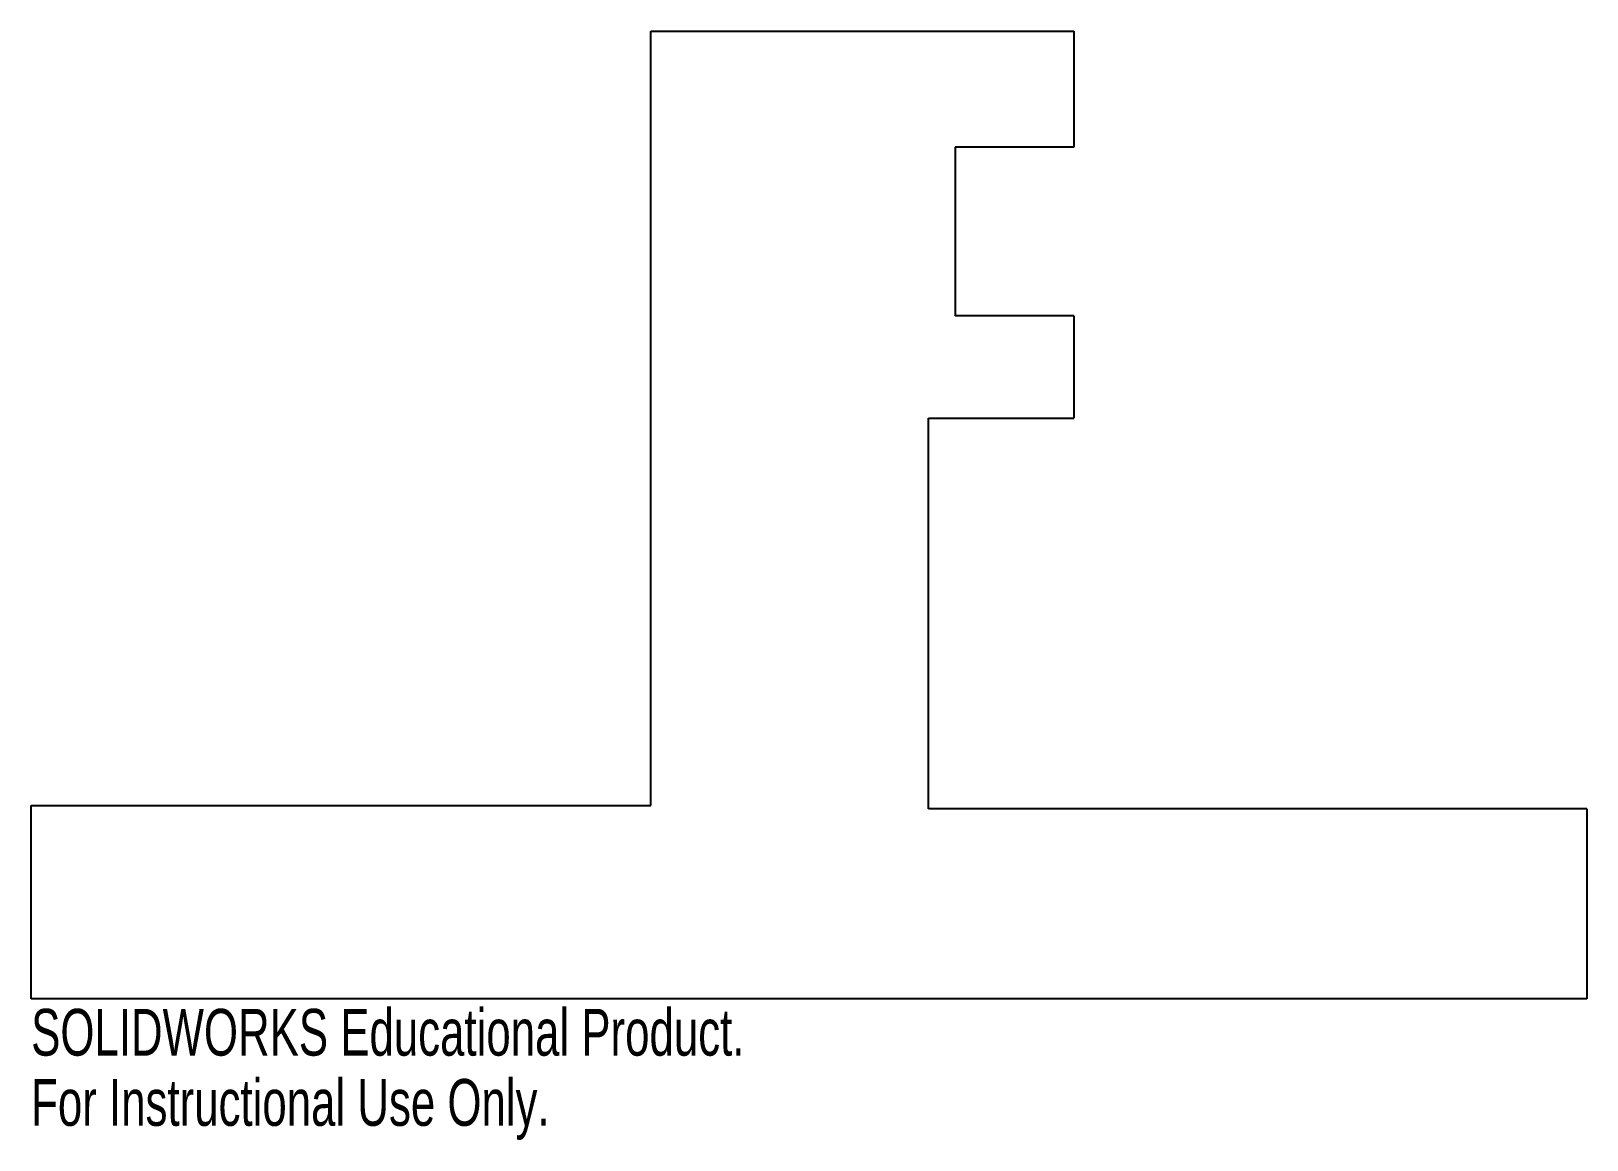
# Model space of a CAD drawing. Header units: millimetres. Extents: x -72 to 89, y -25 to 90.
import ezdxf

# ---------------------------------------------------------------- set-up
doc = ezdxf.new("R2010")
doc.units = ezdxf.units.MM
doc.styles.add('SLDTEXTSTYLE0', font='TXT', dxfattribs={"width": 0.7})

msp = doc.modelspace()

# ---------------------------------------------------------------- linework, layer by layer
at = {"color": 7, "linetype": 'Continuous', "lineweight": 25}
for p, q in [((-7.79, 9.64), (-7.79, 89.64)), ((-7.79, 89.64), (35.91, 89.64)), ((35.91, 89.64), (35.91, 77.65)), ((35.91, 77.65), (23.65, 77.65)), ((23.65, 77.65), (23.65, 60.21)), ((35.91, 60.21), (23.65, 60.21)), ((35.91, 60.21), (35.91, 49.64)), ((20.91, 49.64), (35.91, 49.64)), ((20.91, 9.3), (20.91, 49.64)), ((-71.79, -10.36), (-71.79, 9.64)), ((-71.79, 9.64), (-7.79, 9.64)), ((88.91, 9.3), (20.91, 9.3)), ((88.91, 9.3), (88.91, -10.36)), ((88.91, -10.36), (-71.79, -10.36))]:
    msp.add_line(p, q, dxfattribs=at)

# ---------------------------------------------------------------- texts
at = {"color": 7, "linetype": 'Continuous', "char_height": 4.8336, "attachment_point": 1, "style": 'SLDTEXTSTYLE0'}
for s, insert in [('SOLIDWORKS Educational Product.', (-71.79, -11.38)), ('For Instructional Use Only.', (-71.79, -18.63))]:
    msp.add_mtext(s, dxfattribs=dict(at, insert=insert))

doc.saveas('drawing.dxf')
